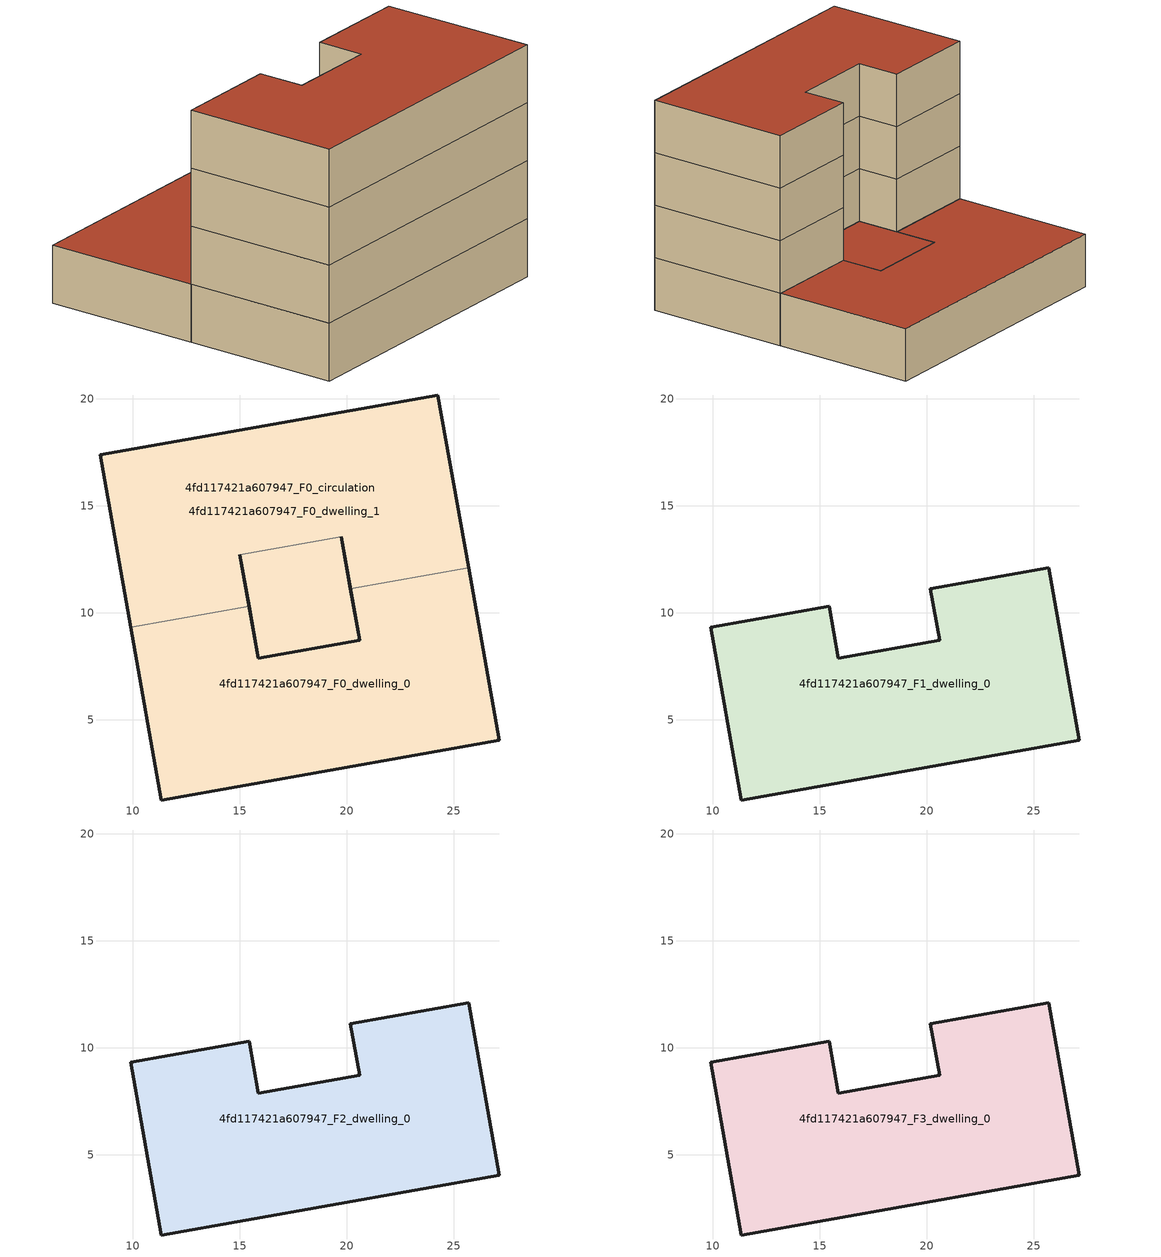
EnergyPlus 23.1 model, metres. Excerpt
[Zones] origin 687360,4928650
4fd117421a607947_F0_dwelling_0
 floor ground (EU_floor_Construction): 25.7,12.12 27.13,4.06 11.34,1.26 9.91,9.32 15.44,10.3 15.87,7.88 20.6,8.72 20.17,11.14 z0; 19.74,13.56 20.6,8.72 15.87,7.88 15.44,10.3 15.01,12.72 z0
 wall outside (EU_wall_Construction): 20.17,11.14 20.6,8.72 15.87,7.88 15.44,10.3 / 9.91,9.32 11.34,1.26 27.13,4.06 25.7,12.12 z0:3
 wall to 4fd117421a607947_F0_dwelling_1 (EU_wall_Construction): 25.7,12.12 20.17,11.14 / 15.44,10.3 9.91,9.32 z0:3
 roof outside (EU_floor_Construction): 20.6,8.72 19.74,13.56 15.01,12.72 15.44,10.3 15.87,7.88 z3
4fd117421a607947_F0_dwelling_1
 floor ground (EU_floor_Construction): 24.27,20.19 25.7,12.12 20.17,11.14 19.74,13.56 15.01,12.72 15.44,10.3 9.91,9.32 8.48,17.39 z0; 19.74,13.56 20.6,8.72 15.87,7.88 15.44,10.3 15.01,12.72 z0
 wall outside (EU_wall_Construction): 15.44,10.3 15.01,12.72 / 19.74,13.56 20.17,11.14 / 25.7,12.12 24.27,20.19 8.48,17.39 9.91,9.32 z0:3
 wall to 4fd117421a607947_F0_circulation (EU_wall_Construction): 15.01,12.72 19.74,13.56 z0:3
 roof outside (EU_roof_Construction): 20.6,8.72 19.74,13.56 15.01,12.72 15.44,10.3 15.87,7.88 z3; 25.7,12.12 24.27,20.19 8.48,17.39 9.91,9.32 15.44,10.3 15.01,12.72 19.74,13.56 20.17,11.14 z3
4fd117421a607947_F0_circulation
 floor ground (EU_floor_Construction): 25.7,12.12 27.13,4.06 11.34,1.26 9.91,9.32 15.44,10.3 15.87,7.88 20.6,8.72 20.17,11.14 z0; 19.74,13.56 20.6,8.72 15.87,7.88 15.44,10.3 15.01,12.72 z0; 24.27,20.19 25.7,12.12 20.17,11.14 19.74,13.56 15.01,12.72 15.44,10.3 9.91,9.32 8.48,17.39 z0
 wall outside (EU_wall_Construction): 15.01,12.72 15.87,7.88 20.6,8.72 19.74,13.56 z0:3
 roof outside (EU_roof_Construction): 20.6,8.72 19.74,13.56 15.01,12.72 15.44,10.3 15.87,7.88 z3; 27.13,4.06 25.7,12.12 20.17,11.14 20.6,8.72 15.87,7.88 15.44,10.3 9.91,9.32 11.34,1.26 z3; 25.7,12.12 24.27,20.19 8.48,17.39 9.91,9.32 15.44,10.3 15.01,12.72 19.74,13.56 20.17,11.14 z3
4fd117421a607947_F1_dwelling_0
 floor to 4fd117421a607947_F0_dwelling_0 (EU_floor_Construction): 25.7,12.12 27.13,4.06 11.34,1.26 9.91,9.32 15.44,10.3 15.87,7.88 20.6,8.72 20.17,11.14 z3
 wall outside (EU_wall_Construction): 27.13,4.06 25.7,12.12 20.17,11.14 20.6,8.72 15.87,7.88 15.44,10.3 9.91,9.32 11.34,1.26 27.13,4.06 z3:6
4fd117421a607947_F2_dwelling_0
 floor to 4fd117421a607947_F1_dwelling_0 (EU_floor_Construction): 25.7,12.12 27.13,4.06 11.34,1.26 9.91,9.32 15.44,10.3 15.87,7.88 20.6,8.72 20.17,11.14 z6
 wall outside (EU_wall_Construction): 27.13,4.06 25.7,12.12 20.17,11.14 20.6,8.72 15.87,7.88 15.44,10.3 9.91,9.32 11.34,1.26 27.13,4.06 z6:9
4fd117421a607947_F3_dwelling_0
 floor to 4fd117421a607947_F2_dwelling_0 (EU_floor_Construction): 25.7,12.12 27.13,4.06 11.34,1.26 9.91,9.32 15.44,10.3 15.87,7.88 20.6,8.72 20.17,11.14 z9
 wall outside (EU_wall_Construction): 27.13,4.06 25.7,12.12 20.17,11.14 20.6,8.72 15.87,7.88 15.44,10.3 9.91,9.32 11.34,1.26 27.13,4.06 z9:12
 roof outside (EU_roof_Construction): 27.13,4.06 25.7,12.12 20.17,11.14 20.6,8.72 15.87,7.88 15.44,10.3 9.91,9.32 11.34,1.26 z12
[Building]
EU S2 Campaign: North Axis=0; Terrain=City; Solar Distribution=FullExterior
[Site:Location]
Bologna: Latitude=44.5; Longitude=11.25; Time Zone=1; Elevation=37
[SizingPeriod:WeatherFileDays]
AnnualSizingPeriod: Begin Month=1; Begin Day of Month=1; End Month=12; End Day of Month=31; Day of Week for Start Day=Monday; Use Weather File Daylight Saving Period=No; Use Weather File Rain and Snow Indicators=No
[MATERIAL]
EU_InternalMass_Material: Roughness=MediumRough; Thickness=0.1; Conductivity=1; Density=1800; Specific Heat=900; Thermal Absorptance=0.9; Solar Absorptance=0.7; Visible Absorptance=0.7
[MATERIAL:NOMASS] Roughness=MediumRough; Thermal Absorptance=0.9; Solar Absorptance=0.7; Visible Absorptance=0.7
Name | Thermal Resistance
EU_wall_NoMass | 0.937881
EU_roof_NoMass | 0.548572
EU_floor_NoMass | 0.71348
[CONSTRUCTION]
EU_wall_Construction: EU_wall_NoMass
EU_roof_Construction: EU_roof_NoMass
EU_floor_Construction: EU_floor_NoMass
EU_InternalMass_Construction: EU_InternalMass_Material
[ZONE] Type=1; Multiplier=1; Ceiling Height=autocalculate; Floor Area=autocalculate; Part of Total Floor Area=Yes
Name | Volume
4fd117421a607947_F0_dwelling_0 | 429.245
4fd117421a607947_F1_dwelling_0; 4fd117421a607947_F2_dwelling_0; 4fd117421a607947_F3_dwelling_0 | 358.362
4fd117421a607947_F0_dwelling_1 | 429.247
4fd117421a607947_F0_circulation | 787.609
[INTERNALMASS] Construction=EU_InternalMass_Construction
Name | Zone or ZoneList | Surface Area
4fd117421a607947_F0_dwelling_0_EU_InternalMass | 4fd117421a607947_F0_dwelling_0 | 119.454
4fd117421a607947_F0_dwelling_1_EU_InternalMass | 4fd117421a607947_F0_dwelling_1 | 119.454
4fd117421a607947_F1_dwelling_0_EU_InternalMass | 4fd117421a607947_F1_dwelling_0 | 262.536
4fd117421a607947_F2_dwelling_0_EU_InternalMass | 4fd117421a607947_F2_dwelling_0 | 262.536
4fd117421a607947_F3_dwelling_0_EU_InternalMass | 4fd117421a607947_F3_dwelling_0 | 262.536
[OTHEREQUIPMENT] Fuel Type=Electricity; Design Level Calculation Method=Watts/Area; Power per Zone Floor Area=1; Fraction Latent=0; Fraction Radiant=0; Fraction Lost=0; Carbon Dioxide Generation Rate=0; EndUse Subcategory=EU_Step8_InternalGains
Name | Zone or ZoneList or Space or SpaceList | Schedule
EU_Step8_InternalGain_4fd117421a607947_F0_dwelling_0_f000 | 4fd117421a607947_F0_dwelling_0 | EU_Step8_GainSchedule_4fd117421a607947_F0_dwelling_0_f000
EU_Step8_InternalGain_4fd117421a607947_F0_dwelling_1_f000 | 4fd117421a607947_F0_dwelling_1 | EU_Step8_GainSchedule_4fd117421a607947_F0_dwelling_1_f000
EU_Step8_InternalGain_4fd117421a607947_F1_dwelling_0_f000 | 4fd117421a607947_F1_dwelling_0 | EU_Step8_GainSchedule_4fd117421a607947_F1_dwelling_0_f000
EU_Step8_InternalGain_4fd117421a607947_F2_dwelling_0_f000 | 4fd117421a607947_F2_dwelling_0 | EU_Step8_GainSchedule_4fd117421a607947_F2_dwelling_0_f000
EU_Step8_InternalGain_4fd117421a607947_F3_dwelling_0_f000 | 4fd117421a607947_F3_dwelling_0 | EU_Step8_GainSchedule_4fd117421a607947_F3_dwelling_0_f000
[ZONEINFILTRATION:DESIGNFLOWRATE]
EU_Circulation_Infiltration_4fd117421a607947_F0_circulation: Zone or ZoneList or Space or SpaceList=4fd117421a607947_F0_circulation; Schedule=EU_AlwaysOn; Design Flow Rate Calculation Method=Flow/Area; Flow Rate per Floor Area=0.0005; Constant Term Coefficient=1; Temperature Term Coefficient=0; Velocity Term Coefficient=0; Velocity Squared Term Coefficient=0
[ZONEVENTILATION:DESIGNFLOWRATE] Schedule=EU_AlwaysOn; Design Flow Rate Calculation Method=AirChanges/Hour; Air Changes per Hour=0.687892; Ventilation Type=Natural; Fan Pressure Rise=0; Fan Total Efficiency=1; Constant Term Coefficient=1; Temperature Term Coefficient=0; Velocity Term Coefficient=0; Velocity Squared Term Coefficient=0; Minimum Indoor Temperature=-100; Maximum Indoor Temperature=100; Delta Temperature=-100; Minimum Outdoor Temperature=-100; Maximum Outdoor Temperature=100; Maximum Wind Speed=40
Name | Zone or ZoneList or Space or SpaceList
EU_ConstantAir_4fd117421a607947_F0_dwelling_0 | 4fd117421a607947_F0_dwelling_0
EU_ConstantAir_4fd117421a607947_F0_dwelling_1 | 4fd117421a607947_F0_dwelling_1
EU_ConstantAir_4fd117421a607947_F1_dwelling_0 | 4fd117421a607947_F1_dwelling_0
EU_ConstantAir_4fd117421a607947_F2_dwelling_0 | 4fd117421a607947_F2_dwelling_0
EU_ConstantAir_4fd117421a607947_F3_dwelling_0 | 4fd117421a607947_F3_dwelling_0
[HVACTEMPLATE:THERMOSTAT] Constant Heating Setpoint=20; Constant Cooling Setpoint=50
EU_HeatOnly_4fd117421a607947_F0_dwelling_0; EU_HeatOnly_4fd117421a607947_F0_dwelling_1; EU_HeatOnly_4fd117421a607947_F1_dwelling_0; EU_HeatOnly_4fd117421a607947_F2_dwelling_0; EU_HeatOnly_4fd117421a607947_F3_dwelling_0
[HVACTEMPLATE:ZONE:IDEALLOADSAIRSYSTEM] System Availability Schedule=EU_AlwaysOn; Maximum Heating Supply Air Temperature=50; Minimum Cooling Supply Air Temperature=13; Maximum Heating Supply Air Humidity Ratio=0.0156; Minimum Cooling Supply Air Humidity Ratio=0.0077; Heating Limit=NoLimit; Cooling Limit=NoLimit; Heating Availability Schedule=EU_AlwaysOn; Cooling Availability Schedule=EU_CoolingOff; Dehumidification Control Type=ConstantSensibleHeatRatio; Cooling Sensible Heat Ratio=0.7; Dehumidification Setpoint=60; Humidification Control Type=None; Humidification Setpoint=30; Outdoor Air Method=None; Outdoor Air Flow Rate per Person=0.00944; Outdoor Air Flow Rate per Zone Floor Area=0; Outdoor Air Flow Rate per Zone=0; Demand Controlled Ventilation Type=None; Outdoor Air Economizer Type=NoEconomizer; Heat Recovery Type=None; Sensible Heat Recovery Effectiveness=0.7; Latent Heat Recovery Effectiveness=0.65
Name | Template Thermostat
4fd117421a607947_F0_dwelling_0 | EU_HeatOnly_4fd117421a607947_F0_dwelling_0
4fd117421a607947_F0_dwelling_1 | EU_HeatOnly_4fd117421a607947_F0_dwelling_1
4fd117421a607947_F1_dwelling_0 | EU_HeatOnly_4fd117421a607947_F1_dwelling_0
4fd117421a607947_F2_dwelling_0 | EU_HeatOnly_4fd117421a607947_F2_dwelling_0
4fd117421a607947_F3_dwelling_0 | EU_HeatOnly_4fd117421a607947_F3_dwelling_0
[SIZING:ZONE] Zone Cooling Design Supply Air Temperature Input Method=SupplyAirTemperature; Zone Cooling Design Supply Air Temperature=13; Zone Heating Design Supply Air Temperature Input Method=SupplyAirTemperature; Zone Heating Design Supply Air Temperature=50; Zone Cooling Design Supply Air Humidity Ratio=0.008; Zone Heating Design Supply Air Humidity Ratio=0.008; Cooling Design Air Flow Method=DesignDay; Cooling Design Air Flow Rate=0; Cooling Minimum Air Flow per Zone Floor Area=0.000762; Cooling Minimum Air Flow=0; Cooling Minimum Air Flow Fraction=0.2; Heating Design Air Flow Method=DesignDay; Heating Design Air Flow Rate=0; Heating Maximum Air Flow per Zone Floor Area=0.002032; Heating Maximum Air Flow=0.141576; Heating Maximum Air Flow Fraction=0.3; Account for Dedicated Outdoor Air System=No; Dedicated Outdoor Air System Control Strategy=NeutralSupplyAir; Dedicated Outdoor Air Low Setpoint Temperature for Design=autosize; Dedicated Outdoor Air High Setpoint Temperature for Design=autosize; Zone Load Sizing Method=Sensible Load Only No Latent Load; Zone Latent Cooling Design Supply Air Humidity Ratio Input Method=HumidityRatioDifference; Zone Cooling Design Supply Air Humidity Ratio Difference=0.005; Zone Latent Heating Design Supply Air Humidity Ratio Input Method=HumidityRatioDifference; Zone Humidification Design Supply Air Humidity Ratio Difference=0.005
4fd117421a607947_F0_dwelling_0; 4fd117421a607947_F0_dwelling_1; 4fd117421a607947_F1_dwelling_0; 4fd117421a607947_F2_dwelling_0; 4fd117421a607947_F3_dwelling_0
[SCHEDULE:CONSTANT]
Name | Hourly Value
EU_AlwaysOn | 1
EU_CoolingOff | 0
[SCHEDULE:FILE] Column Number=1; Rows to Skip at Top=0; Number of Hours of Data=8760; Column Separator=Comma; Interpolate to Timestep=No; Minutes per Item=60; Adjust Schedule for Daylight Savings=Yes
Name | File
EU_Step8_GainSchedule_4fd117421a607947_F0_dwelling_0_f000 | ../../schedules/4fd117421a607947/4fd117421a607947_F0_dwelling_0_f000_gain.csv
EU_Step8_GainSchedule_4fd117421a607947_F0_dwelling_1_f000 | ../../schedules/4fd117421a607947/4fd117421a607947_F0_dwelling_1_f000_gain.csv
EU_Step8_GainSchedule_4fd117421a607947_F1_dwelling_0_f000 | ../../schedules/4fd117421a607947/4fd117421a607947_F1_dwelling_0_f000_gain.csv
EU_Step8_GainSchedule_4fd117421a607947_F2_dwelling_0_f000 | ../../schedules/4fd117421a607947/4fd117421a607947_F2_dwelling_0_f000_gain.csv
EU_Step8_GainSchedule_4fd117421a607947_F3_dwelling_0_f000 | ../../schedules/4fd117421a607947/4fd117421a607947_F3_dwelling_0_f000_gain.csv
